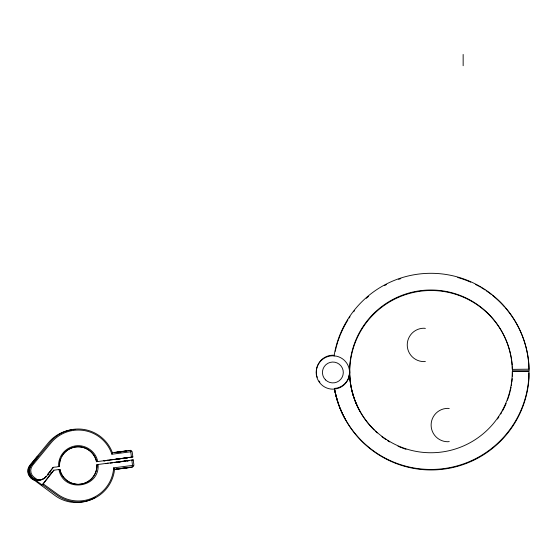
<?xml version="1.0" encoding="UTF-8"?>
<svg xmlns="http://www.w3.org/2000/svg" width="557" height="557" viewBox="0 0 557 557"><rect width="100%" height="100%" fill="white"/><g stroke="black" fill="none" stroke-linecap="round" stroke-linejoin="round"><path stroke-width="0.84" d="M113.593 469.648L130.902 467.407L132.65 466.891L133.325 466.056L132.531 465.408L113.663 467.852L113.649 468.36A35.474 35.432 73.6 0 1 58.22 494.7L43.279 483.929L42.081 484.924L32.779 478.198A4.992 3.662 39 0 1 32.028 477.565A4.971 3.655 45.3 0 1 31.373 476.841A4.985 3.676 51.6 0 1 30.767 476.068M512.356 376.191L512.461 372.981M345.18 419.129C340.035 409.534 336.184 399.174 334.492 388.389L336.943 388.118A16.689 16.689 0 0 0 348.118 379.073L349.559 374.353L349.74 371.888M113.663 467.852L114.603 468.792L114.143 472.252A36.511 36.477 73.6 0 1 57.58 495.57L42.597 484.771M334.13 355.951L334.402 354.078A98.067 98.067 0 0 1 528.732 364.132L528.948 369.187L512.252 369.375L512.085 365.364A81.378 81.378 0 0 0 388.006 302.249A81.378 81.378 0 0 0 389.559 441.45A81.378 81.378 0 0 0 512.196 375.578L512.28 371.568L528.969 371.38L528.872 376.441A98.067 98.067 0 0 1 334.813 390.826L334.499 388.96L333.128 389.162A16.689 16.689 0 0 1 316.181 372.661A16.689 16.689 0 0 1 332.752 355.777L336.581 356.195A16.689 16.689 0 0 1 336.943 388.661L334.499 388.96M114.603 468.792L114.519 469.245L132.65 466.891M349.016 376.769L349.566 372.285C349.726 385.813 353.382 399.209 359.808 411.087M112.556 453.099L111.894 454.227L130.756 451.783L131.361 450.961L130.498 450.334L112.368 452.688L112.556 453.099L111.226 449.875A36.511 36.477 73.6 0 0 50.576 441.757L31.888 464.51L30.357 467.024A4.929 3.614 -68.7 0 0 30.043 467.943L29.799 468.903A4.916 3.641 -81.2 0 0 29.674 469.864A4.971 3.676 -87.5 0 0 29.639 470.846L29.723 471.835A4.943 3.655 79.9 0 0 29.897 472.789A4.95 3.655 73.6 0 0 30.175 473.722A5.257 4.024 67.3 0 0 30.558 474.648L32.215 477.071A4.957 3.634 42.2 0 0 32.919 477.739A4.992 3.648 35.9 0 0 33.699 478.331L34.966 479.083A7.45 5.459 34 0 0 37.667 479.883L37.82 479.911A9.392 9.378 73.6 0 0 46.496 476.339L53.054 467.351M133.325 466.056L133.924 465.234L133.227 459.887L96.814 464.642L96.848 465.123A18.778 18.757 73.6 0 1 79.212 484.325M48.786 473.067L53.354 467.414M42.081 484.924L53.862 470.171L43.279 483.929M47.589 474.397L48.598 473.123M29.57 466.132A4.971 3.607 -53.2 0 1 30.127 465.325L37.396 456.455L38.433 456.148L31.164 465.018A5.013 3.648 -53.2 0 0 30.607 465.833M30.851 464.545L30.224 465.297A4.971 3.607 -53.2 0 0 29.66 466.105A4.957 3.6 -59.4 0 0 29.208 466.975M31.791 464.266L33.838 462.658M58.297 466.669L59.564 466.467L59.529 465.979A18.778 18.757 73.6 0 1 96.528 461.175L96.431 461.711L96.34 461.231A18.778 18.757 73.6 0 0 61.618 456.587M58.68 469.593L59.947 469.391L60.038 469.871A18.778 18.757 73.6 0 0 97.036 465.067L97.002 464.587L98.081 464.434C100.079 488.343 63.129 493.168 58.958 469.509L53.583 470.254M128.744 450.85L130.498 450.334M107.752 460.249L103.804 460.904L132.845 456.963L132.148 451.609L131.361 450.961M108.135 463.18L105.698 463.626M131.473 460.402L133.227 459.887M115.341 459.393L127.741 457.777L115.348 459.393M114.519 452.562L117.799 452.103M126.78 450.968L120.256 451.894M116.692 462.171L115.786 462.303L116.74 462.213M126.773 460.911L128.124 460.709L126.279 460.911M425.374 361.416L424.002 361.611A16.689 16.689 0 0 1 407.244 344.915A16.689 16.689 0 0 1 424.002 328.226L425.374 328.414M96.619 461.656L97.698 461.509C95.818 450.864 84.177 443.476 73.733 446.227C68.344 447.515 63.589 451.149 60.943 456.016C59.634 458.46 58.833 461.154 58.589 463.918C59.975 467.901 55.623 466.689 53.2 467.33M117.506 462.052L120.911 461.6M122.289 461.523L125.339 461.105M449.248 441.555L447.877 441.743A16.689 16.689 0 0 1 431.118 425.054A16.689 16.689 0 0 1 447.877 408.358L449.248 408.546M118.39 452.026L121.586 451.609M121.558 461.516L122.853 461.342M115.564 452.562L118.035 452.242M119.678 452.026L122.22 451.525M123.8 451.49L127.1 451.066M132.845 456.963L96.431 461.711M110.147 463.18L112.73 462.846M114.45 462.623L117.033 462.289M118.752 462.066L121.335 461.725M123.062 461.502L125.645 461.168M127.365 460.945L129.085 460.723M123.738 468.159L116.608 469.133L129.008 467.518L124.378 468.075M122.839 451.449L126.641 450.982M123.487 461.266L125.798 460.973M117.743 452.2L114.672 452.562M58.582 466.585L59.564 466.467M118.181 462.038L121.523 461.628M105.6 463.654L107.564 463.515M58.958 469.509L59.947 469.391M528.941 372.981L528.99 378.043A98.067 98.067 0 0 1 334.785 390.262M334.492 355.38L333.121 355.192A16.689 16.689 0 0 0 316.585 374.638M34.081 479.695L31.93 478.449A4.971 3.634 39 0 1 31.192 477.809A4.971 3.627 45.3 0 1 30.524 477.084A4.964 3.655 51.6 0 1 29.911 476.319A4.957 3.669 57.8 0 1 29.396 475.483A4.957 3.683 64.1 0 1 28.964 474.599A4.957 3.669 70.5 0 1 28.651 473.666M37.667 479.883L34.325 477.474A8.348 8.334 73.6 0 1 32.724 465.172L51.418 442.425A35.474 35.432 73.6 0 1 111.748 453.739L111.894 454.227M32.731 479.02L55.791 496.099A36.511 36.477 73.6 0 0 95.505 497.22M357.691 406.847L355.61 402.175M340.16 408.497L342.673 414.123M353.723 397.03L352.303 392.121M48.584 473.415L49.232 475.622M337.848 402.189L334.813 390.826M59.759 469.447L59.85 469.927A18.778 18.757 73.6 0 0 64.027 477.997M130.756 451.783L131.452 457.13M131.835 460.054L132.531 465.408M59.376 466.522L59.341 466.035A18.778 18.757 73.6 0 1 60.776 458.362M512.329 366.778L512.461 370.788L529.15 370.788L528.99 365.726A98.067 98.067 0 0 0 505.686 308.195M463.152 54.447L463.152 65.719M335.244 351.244A98.067 98.067 0 0 1 336.129 347.498M336.324 346.753A98.067 98.067 0 0 1 337.848 341.58M338.092 340.849A98.067 98.067 0 0 1 339.937 335.78M340.223 335.07A98.067 98.067 0 0 1 347.909 319.99M349.155 318.047A98.067 98.067 0 0 1 350.012 316.766M353.632 311.781A98.067 98.067 0 0 1 354.586 310.569M366.262 298.322A98.067 98.067 0 0 1 368.609 296.324M384.553 285.581A98.067 98.067 0 0 1 386.6 284.509M398.624 279.356A98.067 98.067 0 0 1 400.81 278.618M457.736 277.497A98.067 98.067 0 0 1 466.501 280.422M467.219 280.707A98.067 98.067 0 0 1 470.769 282.19M475.636 284.509A98.067 98.067 0 0 1 478.359 285.95M479.034 286.319A98.067 98.067 0 0 1 480.371 287.085M481.701 287.872A98.067 98.067 0 0 1 483.01 288.672M483.664 289.083A98.067 98.067 0 0 1 484.959 289.918M486.24 290.775A98.067 98.067 0 0 1 488.761 292.55M489.38 293.003A98.067 98.067 0 0 1 491.225 294.395M492.437 295.349A98.067 98.067 0 0 1 504.677 307.032M349.559 369.416A16.689 16.689 0 0 1 349.559 374.353M319.899 382.158A16.689 16.689 0 0 1 319.091 381.037M317.267 377.319A16.689 16.689 0 0 1 316.87 375.996M512.21 378.69A81.378 81.378 0 0 1 511.848 382.081M511.618 383.773A81.378 81.378 0 0 1 511.354 385.458M511.048 387.136A81.378 81.378 0 0 1 510.142 391.293M509.934 392.121A81.378 81.378 0 0 1 508.506 397.03M508.242 397.837A81.378 81.378 0 0 1 507.385 400.246M506.132 403.421A81.378 81.378 0 0 1 504.746 406.533M504.377 407.299A81.378 81.378 0 0 1 502.428 411.087M501.592 412.57A81.378 81.378 0 0 1 500.722 414.039M498.898 416.914A81.378 81.378 0 0 1 497.45 419.024M405.969 449.276A81.378 81.378 0 0 1 401.952 447.856M401.158 447.543A81.378 81.378 0 0 1 398.018 446.227M389.698 441.924A81.378 81.378 0 0 1 387.512 440.594M386.085 439.661A81.378 81.378 0 0 1 381.921 436.702M377.305 432.921A81.378 81.378 0 0 1 375.411 431.202M374.186 430.025A81.378 81.378 0 0 1 392.664 300.167A81.378 81.378 0 0 1 511.048 356.633M511.208 357.476A81.378 81.378 0 0 1 512.21 365.079M30.614 465.833A4.971 3.627 -59.4 0 0 30.148 466.696A4.985 3.648 -65.6 0 0 29.765 467.595A4.964 3.662 -71.8 0 0 29.479 468.534A4.971 3.676 -78.1 0 0 29.291 469.502M30.503 465.854A4.985 3.627 -53.2 0 1 31.067 465.046L31.7 464.294A9.385 9.378 73.6 0 1 33.19 463.027M71.783 429.844A36.511 36.477 73.6 0 0 48.786 442.286L30.099 465.032L28.567 467.546A4.964 3.384 -71.9 0 0 28.219 468.465M73.301 429.677A36.511 36.477 73.6 0 1 75.585 429.551M29.249 471.459A5.006 3.683 83 0 0 29.375 472.433A4.985 3.676 76.7 0 0 29.612 473.387A4.964 3.69 70.5 0 0 29.925 474.32A4.971 3.704 64.1 0 0 30.329 475.218A4.964 3.683 57.8 0 0 30.767 476.068M28.337 472.74A4.992 3.662 83 0 1 28.212 471.765A4.971 3.662 89.3 0 1 28.184 470.783A4.95 3.655 -84.4 0 1 28.261 469.809M28.665 473.666A4.978 3.655 76.7 0 1 28.435 472.712A4.992 3.662 83 0 1 28.303 471.737M29.277 472.461A5.006 3.683 83 0 1 29.152 471.487A4.985 3.683 89.3 0 1 29.124 470.505A4.964 3.683 -84.4 0 1 29.201 469.53M28.254 468.472A4.943 3.328 -77.7 0 0 28.024 469.412A5.257 3.704 -83.5 0 0 27.885 470.4A4.943 3.321 -89.2 0 0 27.857 471.375A4.936 3.328 85.1 0 0 27.927 472.343L28.108 473.318A4.957 3.335 73.6 0 0 28.379 474.265L30.426 477.593A4.95 3.335 44.9 0 0 31.129 478.261A4.978 3.363 39.1 0 0 31.902 478.867L33.162 479.612A7.45 5.062 37.3 0 0 34.987 480.28M28.24 469.809A4.957 3.669 -78.1 0 1 28.421 468.834A4.964 3.634 -71.9 0 1 28.72 467.901A4.978 3.621 -65.6 0 1 29.103 466.996M28.344 469.781A4.957 3.655 -78.1 0 1 28.525 468.813A4.95 3.634 -71.8 0 1 28.818 467.873A4.971 3.621 -65.6 0 1 29.194 466.968M29.18 469.53A4.971 3.69 -78.1 0 1 29.361 468.555M28.56 473.694A4.964 3.669 70.5 0 0 28.887 474.627A4.957 3.669 64.1 0 0 29.305 475.511M29.827 474.348A4.978 3.69 70.5 0 1 29.5 473.422M31.464 476.813A4.978 3.655 45.3 0 0 32.139 477.523A4.985 3.662 39 0 0 32.87 478.178L33.678 478.742A9.392 9.378 73.6 0 0 43.049 479.006M34.409 479.897A9.392 9.378 73.6 0 1 32.64 479.048L31.84 478.477A4.971 3.641 39 0 1 31.088 477.843A4.957 3.634 45.3 0 1 30.426 477.119A4.971 3.648 51.6 0 1 29.82 476.346M30.753 464.573A9.392 9.378 73.6 0 1 33.086 462.79M31.457 476.82A4.999 3.676 51.6 0 1 30.858 476.04M42.959 479.034A9.385 9.378 73.6 0 1 33.58 478.769M45.925 476.5A9.385 9.378 73.6 0 1 43.794 478.519M29.389 468.562A4.978 3.662 -71.8 0 1 29.667 467.622M46.022 476.472A9.392 9.378 73.6 0 1 43.892 478.491M76.594 484.298A18.778 18.757 73.6 0 1 64.466 478.477M51.209 473.492A27.126 27.098 73.6 0 1 50.548 470.735M325.58 379.93A10.43 10.43 0 0 0 342.98 375.056A10.43 10.43 0 0 0 330.057 362.426A10.43 10.43 0 0 0 325.58 379.93"/></g></svg>
